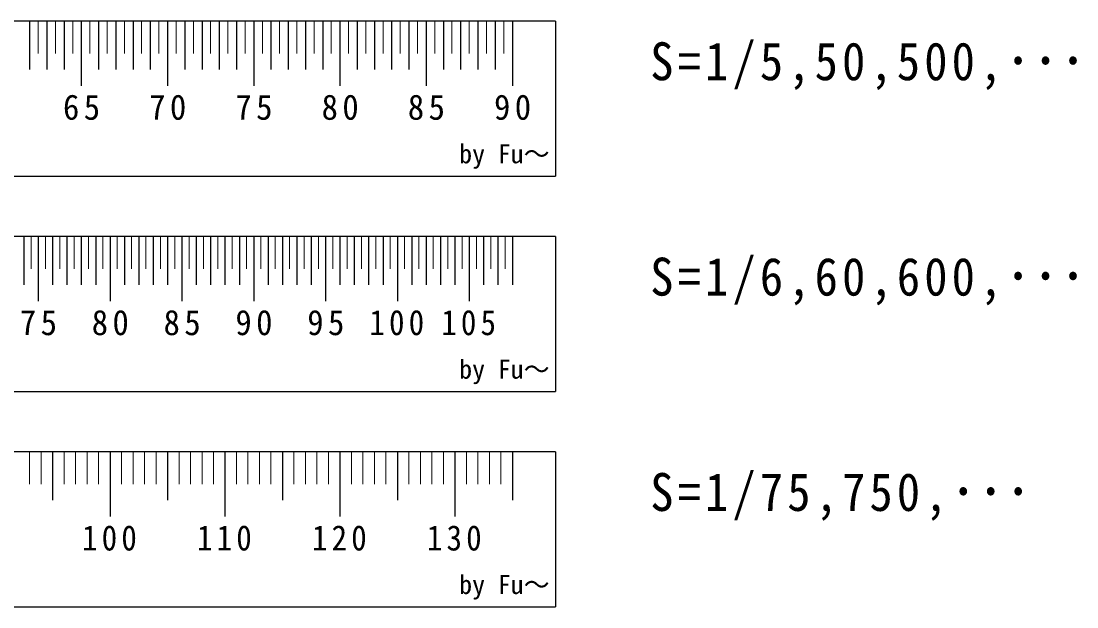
# Model space of a CAD drawing. Units: millimetres on the paper, enlarged 125 times, with parts at other scales. Extents: x -33544 to 34536, y -21689 to 23870.
# Drawn here: x -17542 to -2233, y -21689 to -13189 of the extents above; entities that cross this region are included whole.
import ezdxf
from ezdxf.enums import TextEntityAlignment as Align

# ---------------------------------------------------------------- set-up
doc = ezdxf.new("R2010")
doc.units = ezdxf.units.MM
doc.header["$LTSCALE"] = 125
for name, color, linetype, lineweight in [('8-0', 4, 'Continuous', 13), ('9-0', 4, 'Continuous', 13), ('A-0', 4, 'Continuous', 13), ('F-0', 7, 'Continuous', 25)]:
    doc.layers.add(name, color=color, linetype=linetype, lineweight=lineweight)
doc.styles.add('ＭＳ 明朝', font='')
doc.styles.get('ＭＳ 明朝').set_extended_font_data('MS Mincho')

msp = doc.modelspace()

# ---------------------------------------------------------------- linework, layer by layer
at = {"layer": '8-0', "color": 7, "lineweight": 25}
for p, q in [((-17418.8, -13189.4), (-17418.8, -13892.5)), ((-17168.8, -13189.4), (-17168.8, -13892.5)), ((-16918.8, -13189.4), (-16918.8, -13892.5)), ((-16668.8, -13189.4), (-16668.8, -14126.9)), ((-16418.8, -13189.4), (-16418.8, -13892.5)), ((-16168.8, -13189.4), (-16168.8, -13892.5)), ((-15918.8, -13189.4), (-15918.8, -13892.5)), ((-15668.8, -13189.4), (-15668.8, -13892.5)), ((-15418.8, -13189.4), (-15418.8, -14126.9)), ((-15168.8, -13189.4), (-15168.8, -13892.5)), ((-14918.8, -13189.4), (-14918.8, -13892.5)), ((-14668.8, -13189.4), (-14668.8, -13892.5)), ((-14418.8, -13189.4), (-14418.8, -13892.5)), ((-14168.8, -13189.4), (-14168.8, -14126.9)), ((-13918.8, -13189.4), (-13918.8, -13892.5)), ((-13668.8, -13189.4), (-13668.8, -13892.5)), ((-13418.8, -13189.4), (-13418.8, -13892.5)), ((-13168.8, -13189.4), (-13168.8, -13892.5)), ((-12918.8, -13189.4), (-12918.8, -14126.9)), ((-12668.8, -13189.4), (-12668.8, -13892.5)), ((-12418.8, -13189.4), (-12418.8, -13892.5)), ((-12168.8, -13189.4), (-12168.8, -13892.5)), ((-11918.8, -13189.4), (-11918.8, -13892.5)), ((-11668.8, -13189.4), (-11668.8, -14126.9)), ((-11418.8, -13189.4), (-11418.8, -13892.5)), ((-11168.8, -13189.4), (-11168.8, -13892.5)), ((-10918.8, -13189.4), (-10918.8, -13892.5)), ((-10668.8, -13189.4), (-10668.8, -13892.5)), ((-10418.8, -13189.4), (-10418.8, -14126.9))]:
    msp.add_line(p, q, dxfattribs=at)
at = {"layer": '8-0'}
for p, q in [((-17293.8, -13189.4), (-17293.8, -13658.2)), ((-17043.8, -13189.4), (-17043.8, -13658.2)), ((-16793.8, -13189.4), (-16793.8, -13658.2)), ((-16543.8, -13189.4), (-16543.8, -13658.2)), ((-16293.8, -13189.4), (-16293.8, -13658.2)), ((-16043.8, -13189.4), (-16043.8, -13658.2)), ((-15793.8, -13189.4), (-15793.8, -13658.2)), ((-15543.8, -13189.4), (-15543.8, -13658.2)), ((-15293.8, -13189.4), (-15293.8, -13658.2)), ((-15043.8, -13189.4), (-15043.8, -13658.2)), ((-14793.8, -13189.4), (-14793.8, -13658.2)), ((-14543.8, -13189.4), (-14543.8, -13658.2)), ((-14293.8, -13189.4), (-14293.8, -13658.2)), ((-14043.8, -13189.4), (-14043.8, -13658.2)), ((-13793.8, -13189.4), (-13793.8, -13658.2)), ((-13543.8, -13189.4), (-13543.8, -13658.2)), ((-13293.8, -13189.4), (-13293.8, -13658.2)), ((-13043.8, -13189.4), (-13043.8, -13658.2)), ((-12793.8, -13189.4), (-12793.8, -13658.2)), ((-12543.8, -13189.4), (-12543.8, -13658.2)), ((-12293.8, -13189.4), (-12293.8, -13658.2)), ((-12043.8, -13189.4), (-12043.8, -13658.2)), ((-11793.8, -13189.4), (-11793.8, -13658.2)), ((-11543.8, -13189.4), (-11543.8, -13658.2)), ((-11293.8, -13189.4), (-11293.8, -13658.2)), ((-11043.8, -13189.4), (-11043.8, -13658.2)), ((-10793.8, -13189.4), (-10793.8, -13658.2)), ((-10543.8, -13189.4), (-10543.8, -13658.2))]:
    msp.add_line(p, q, dxfattribs=at)
at = {"layer": '9-0', "color": 7, "lineweight": 25}
for p, q in [((-17502.2, -16314.4), (-17502.2, -17017.5)), ((-17293.8, -16314.4), (-17293.8, -17251.9)), ((-17085.5, -16314.4), (-17085.5, -17017.5)), ((-16877.2, -16314.4), (-16877.2, -17017.5)), ((-16668.8, -16314.4), (-16668.8, -17017.5)), ((-16460.5, -16314.4), (-16460.5, -17017.5)), ((-16252.2, -16314.4), (-16252.2, -17251.9)), ((-16043.8, -16314.4), (-16043.8, -17017.5)), ((-15835.5, -16314.4), (-15835.5, -17017.5)), ((-15627.2, -16314.4), (-15627.2, -17017.5)), ((-15418.8, -16314.4), (-15418.8, -17017.5)), ((-15210.5, -16314.4), (-15210.5, -17251.9)), ((-15002.2, -16314.4), (-15002.2, -17017.5)), ((-14793.8, -16314.4), (-14793.8, -17017.5)), ((-14585.5, -16314.4), (-14585.5, -17017.5)), ((-14377.2, -16314.4), (-14377.2, -17017.5)), ((-14168.8, -16314.4), (-14168.8, -17251.9)), ((-13960.5, -16314.4), (-13960.5, -17017.5)), ((-13752.2, -16314.4), (-13752.2, -17017.5)), ((-13543.8, -16314.4), (-13543.8, -17017.5)), ((-13335.5, -16314.4), (-13335.5, -17017.5)), ((-13127.2, -16314.4), (-13127.2, -17251.9)), ((-12918.8, -16314.4), (-12918.8, -17017.5)), ((-12710.5, -16314.4), (-12710.5, -17017.5)), ((-12502.2, -16314.4), (-12502.2, -17017.5)), ((-12293.8, -16314.4), (-12293.8, -17017.5)), ((-12085.5, -16314.4), (-12085.5, -17251.9)), ((-11877.2, -16314.4), (-11877.2, -17017.5)), ((-11668.8, -16314.4), (-11668.8, -17017.5)), ((-11460.5, -16314.4), (-11460.5, -17017.5)), ((-11252.2, -16314.4), (-11252.2, -17017.5)), ((-11043.8, -16314.4), (-11043.8, -17251.9)), ((-10835.5, -16314.4), (-10835.5, -17017.5)), ((-10627.2, -16314.4), (-10627.2, -17017.5)), ((-10418.8, -16314.4), (-10418.8, -17017.5))]:
    msp.add_line(p, q, dxfattribs=at)
at = {"layer": '9-0'}
for p, q in [((-17398, -16314.4), (-17398, -16783.2)), ((-17189.7, -16314.4), (-17189.7, -16783.2)), ((-16981.3, -16314.4), (-16981.3, -16783.2)), ((-16773, -16314.4), (-16773, -16783.2)), ((-16564.7, -16314.4), (-16564.7, -16783.2)), ((-16356.3, -16314.4), (-16356.3, -16783.2)), ((-16148, -16314.4), (-16148, -16783.2)), ((-15939.7, -16314.4), (-15939.7, -16783.2)), ((-15731.3, -16314.4), (-15731.3, -16783.2)), ((-15523, -16314.4), (-15523, -16783.2)), ((-15314.7, -16314.4), (-15314.7, -16783.2)), ((-15106.3, -16314.4), (-15106.3, -16783.2)), ((-14898, -16314.4), (-14898, -16783.2)), ((-14689.7, -16314.4), (-14689.7, -16783.2)), ((-14481.3, -16314.4), (-14481.3, -16783.2)), ((-14273, -16314.4), (-14273, -16783.2)), ((-14064.7, -16314.4), (-14064.7, -16783.2)), ((-13856.3, -16314.4), (-13856.3, -16783.2)), ((-13648, -16314.4), (-13648, -16783.2)), ((-13439.7, -16314.4), (-13439.7, -16783.2)), ((-13231.3, -16314.4), (-13231.3, -16783.2)), ((-13023, -16314.4), (-13023, -16783.2)), ((-12814.7, -16314.4), (-12814.7, -16783.2)), ((-12606.3, -16314.4), (-12606.3, -16783.2)), ((-12398, -16314.4), (-12398, -16783.2)), ((-12189.7, -16314.4), (-12189.7, -16783.2)), ((-11981.3, -16314.4), (-11981.3, -16783.2)), ((-11773, -16314.4), (-11773, -16783.2)), ((-11564.7, -16314.4), (-11564.7, -16783.2)), ((-11356.3, -16314.4), (-11356.3, -16783.2)), ((-11148, -16314.4), (-11148, -16783.2)), ((-10939.7, -16314.4), (-10939.7, -16783.2)), ((-10731.3, -16314.4), (-10731.3, -16783.2)), ((-10523, -16314.4), (-10523, -16783.2))]:
    msp.add_line(p, q, dxfattribs=at)
at = {"layer": 'A-0'}
for p, q in [((-17418.8, -19439.4), (-17418.8, -19908.2)), ((-17252.2, -19439.4), (-17252.2, -19908.2)), ((-16918.8, -19439.4), (-16918.8, -19908.2)), ((-16752.2, -19439.4), (-16752.2, -19908.2)), ((-16585.5, -19439.4), (-16585.5, -19908.2)), ((-16418.8, -19439.4), (-16418.8, -19908.2)), ((-16085.5, -19439.4), (-16085.5, -19908.2)), ((-15918.8, -19439.4), (-15918.8, -19908.2)), ((-15752.2, -19439.4), (-15752.2, -19908.2)), ((-15585.5, -19439.4), (-15585.5, -19908.2)), ((-15252.2, -19439.4), (-15252.2, -19908.2)), ((-15085.5, -19439.4), (-15085.5, -19908.2)), ((-14918.8, -19439.4), (-14918.8, -19908.2)), ((-14752.2, -19439.4), (-14752.2, -19908.2)), ((-14418.8, -19439.4), (-14418.8, -19908.2)), ((-14252.2, -19439.4), (-14252.2, -19908.2)), ((-14085.5, -19439.4), (-14085.5, -19908.2)), ((-13918.8, -19439.4), (-13918.8, -19908.2)), ((-13585.5, -19439.4), (-13585.5, -19908.2)), ((-13418.8, -19439.4), (-13418.8, -19908.2)), ((-13252.2, -19439.4), (-13252.2, -19908.2)), ((-13085.5, -19439.4), (-13085.5, -19908.2)), ((-12752.2, -19439.4), (-12752.2, -19908.2)), ((-12585.5, -19439.4), (-12585.5, -19908.2)), ((-12418.8, -19439.4), (-12418.8, -19908.2)), ((-12252.2, -19439.4), (-12252.2, -19908.2)), ((-11918.8, -19439.4), (-11918.8, -19908.2)), ((-11752.2, -19439.4), (-11752.2, -19908.2)), ((-11585.5, -19439.4), (-11585.5, -19908.2)), ((-11418.8, -19439.4), (-11418.8, -19908.2)), ((-11085.5, -19439.4), (-11085.5, -19908.2)), ((-10918.8, -19439.4), (-10918.8, -19908.2)), ((-10752.2, -19439.4), (-10752.2, -19908.2)), ((-10585.5, -19439.4), (-10585.5, -19908.2))]:
    msp.add_line(p, q, dxfattribs=at)
at = {"layer": 'A-0', "color": 7, "lineweight": 25}
for p, q in [((-17085.5, -19439.4), (-17085.5, -20142.5)), ((-16252.2, -19439.4), (-16252.2, -20376.9)), ((-15418.8, -19439.4), (-15418.8, -20142.5)), ((-14585.5, -19439.4), (-14585.5, -20376.9)), ((-13752.2, -19439.4), (-13752.2, -20142.5)), ((-12918.8, -19439.4), (-12918.8, -20376.9)), ((-12085.5, -19439.4), (-12085.5, -20142.5)), ((-11252.2, -19439.4), (-11252.2, -20376.9)), ((-10418.8, -19439.4), (-10418.8, -20142.5))]:
    msp.add_line(p, q, dxfattribs=at)
at = {"layer": 'F-0'}
for p, q in [((-9793.8, -13189.4), (-33543.8, -13189.4)), ((-9793.8, -13189.4), (-9793.8, -15439.4)), ((-9793.8, -16314.4), (-33543.8, -16314.4)), ((-9793.8, -16314.4), (-9793.8, -18564.4)), ((-9793.8, -19439.4), (-33543.8, -19439.4)), ((-9793.8, -19439.4), (-9793.8, -21689.4))]:
    msp.add_line(p, q, dxfattribs=at)
for points in [[(-33543.8, -13189.4), (-33543.8, -15439.4), (-9793.8, -15439.4)], [(-33543.8, -16314.4), (-33543.8, -18564.4), (-9793.8, -18564.4)], [(-33543.8, -19439.4), (-33543.8, -21689.4), (-9793.8, -21689.4)]]:
    msp.add_lwpolyline(points, dxfattribs=at)

# ---------------------------------------------------------------- texts
at = {"layer": '8-0', "color": 3, "char_height": 366.6, "attachment_point": 7, "style": 'ＭＳ 明朝'}
for s, insert in [('\\T1.27;\\W0.95;65', (-16934.5, -14626.9)), ('\\T1.27;\\W0.95;70', (-15684.5, -14626.9)), ('\\T1.27;\\W0.95;75', (-14434.5, -14626.9)), ('\\T1.27;\\W0.95;80', (-13184.5, -14626.9)), ('\\T1.27;\\W0.95;85', (-11934.5, -14626.9)), ('\\T1.27;\\W0.95;90', (-10684.5, -14626.9))]:
    msp.add_mtext(s, dxfattribs=dict(at, insert=insert))
at = {"layer": '9-0', "color": 3, "char_height": 366.6, "attachment_point": 7, "style": 'ＭＳ 明朝'}
for s, insert in [('\\T1.27;\\W0.95;75', (-17559.5, -17751.9)), ('\\T1.27;\\W0.95;80', (-16517.8, -17751.9)), ('\\T1.27;\\W0.95;85', (-15476.1, -17751.9)), ('\\T1.27;\\W0.95;90', (-14434.5, -17751.9)), ('\\T1.27;\\W0.95;95', (-13392.8, -17751.9)), ('\\T1.27;\\W0.9;100', (-12491.8, -17751.9)), ('\\T1.27;\\W0.9;105', (-11450.1, -17751.9))]:
    msp.add_mtext(s, dxfattribs=dict(at, insert=insert))
at = {"layer": 'A-0', "color": 3, "char_height": 366.6, "attachment_point": 7, "style": 'ＭＳ 明朝'}
for s, insert in [('\\T1.27;\\W0.9;100', (-16658.4, -20876.9)), ('\\T1.27;\\W0.9;110', (-14991.8, -20876.9)), ('\\T1.27;\\W0.9;120', (-13325.1, -20876.9)), ('\\T1.27;\\W0.9;130', (-11658.4, -20876.9))]:
    msp.add_mtext(s, dxfattribs=dict(at, insert=insert))
at = {"layer": 'F-0', "color": 4, "style": 'ＭＳ 明朝'}
for p in [(-11188.9, -15335.1), (-11188.9, -18460.1), (-11188.9, -21585.1)]:
    msp.add_text('by Fu～', height=274.9, dxfattribs=at).set_placement(p, align=Align.BOTTOM_LEFT)
at = {"layer": 'F-0', "color": 4, "char_height": 549.9, "attachment_point": 7, "style": 'ＭＳ 明朝'}
for s, insert in [('\\T1.18;\\W0.9;S=1/5,50,500,･･･\\~', (-8418.8, -14189.4)), ('\\T1.18;\\W0.9;S=1/6,60,600,･･･\\~', (-8418.8, -17314.4)), ('\\T1.18;\\W0.9;S=1/75,750,･･･\\~', (-8418.8, -20439.4))]:
    msp.add_mtext(s, dxfattribs=dict(at, insert=insert))

doc.saveas('drawing.dxf')
